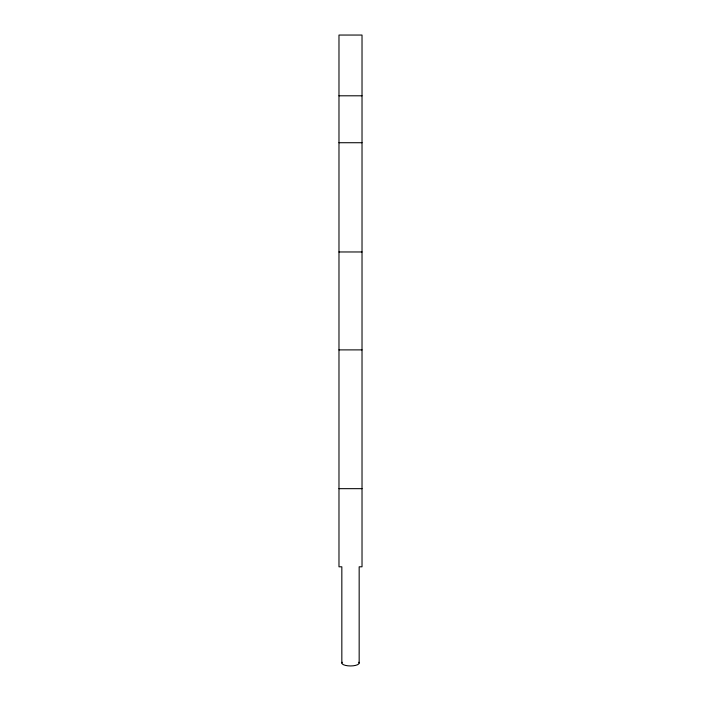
<?xml version="1.0" encoding="UTF-8"?>
<svg xmlns="http://www.w3.org/2000/svg" width="701" height="701" viewBox="0 0 701 701"><rect width="100%" height="100%" fill="white"/><g stroke="black" fill="none" stroke-linecap="round" stroke-linejoin="round"><path stroke-width="1.05" d="M338.977 95.8L362.023 95.8M338.977 142.724L362.023 142.724M338.977 251.966L362.023 251.966M338.977 349.887L362.023 349.887M338.977 488.667L362.023 488.667M359.166 663.006L359.166 566.802L362.023 566.802L362.023 35.05L338.977 35.05L338.977 566.802L341.834 566.802L341.834 663.006M358.868 662.243A8.666 2.944 0 0 1 350.5 665.95A8.666 2.944 0 0 1 342.132 662.243"/></g></svg>
